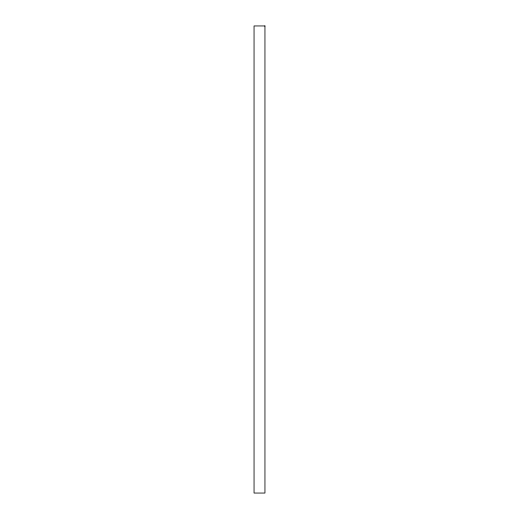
<?xml version="1.0" encoding="UTF-8"?>
<svg xmlns="http://www.w3.org/2000/svg" width="519" height="519" viewBox="0 0 519 519"><rect width="100%" height="100%" fill="white"/><g stroke="black" fill="none" stroke-linecap="round" stroke-linejoin="round"><path stroke-width="0.78" d="M264.95 25.95L254.051 25.95L254.051 493.05L264.95 493.05L264.95 25.95"/></g></svg>
